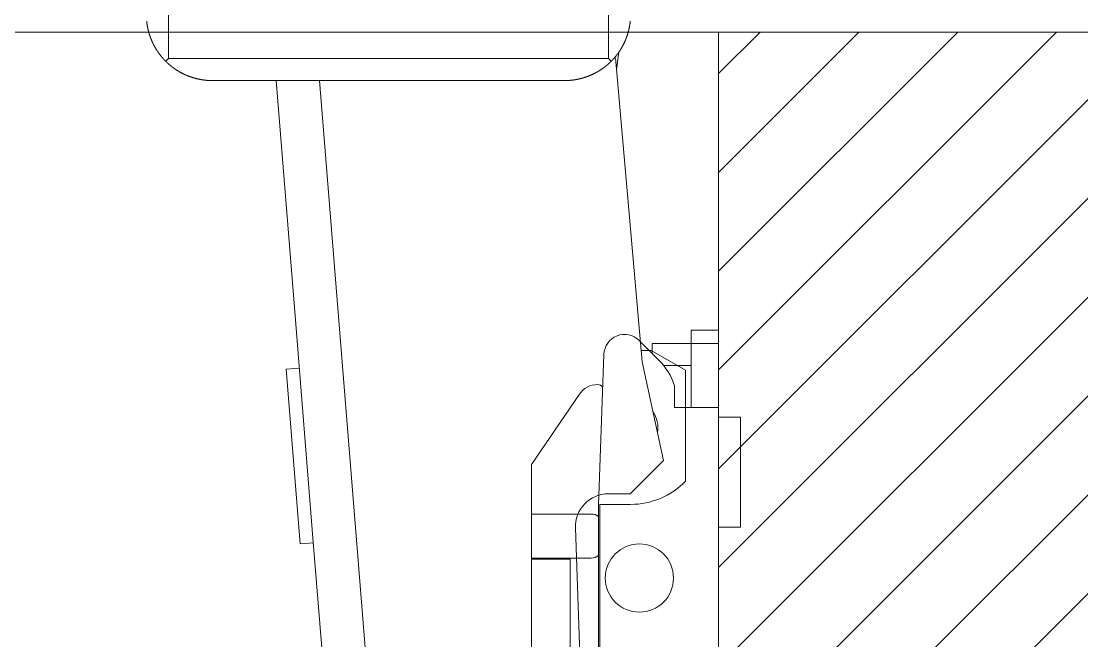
# Model space of a CAD drawing. Header units: millimetres. Extents: x 126 to 12547, y 1644 to 26714.
# Drawn here: x 11564.19 to 11612.37, y 2198.17 to 2226.33 of the extents above; entities that cross this region are included whole.
import ezdxf

# ---------------------------------------------------------------- set-up
doc = ezdxf.new("R2010")
doc.units = ezdxf.units.MM
for name, color, linetype, lineweight in [('F_ARREDI', 7, 'Continuous', 5), ('F_FERRAMENTA', 253, 'Continuous', 5), ('F_Guide', 1, 'Continuous', 9), ('F_MULTI laminato OPACO', 1, 'Continuous', 5)]:
    doc.layers.add(name, color=color, linetype=linetype, lineweight=lineweight)

# ---------------------------------------------------------------- blocks, each defined once
blk = doc.blocks.new('CERNIERA_batttuta_pianta')
at = {"layer": 'F_FERRAMENTA'}
for p, q in [((813217.441, 528416.163), (813212.389, 528478.95)), ((813204.71, 528435.425), (813204.71, 528472.425)), ((813205.815, 528436.496), (813204.96, 528460.393)), ((813217.726, 528437.139), (813216.884, 528447.61)), ((813217.724, 528437.166), (813218.323, 528437.214)), ((813218.569, 528426.657), (813217.726, 528437.139)), ((813218.642, 528433.247), (813218.323, 528437.214)), ((813203.31, 528435.425), (813204.71, 528435.425)), ((813201.82, 528433.425), (813203.334, 528434.942)), ((813203.334, 528434.942), (813204.317, 528434.943)), ((813200.81, 528429.327), (813200.81, 528434.374)), ((813202.777, 528428.941), (813201.82, 528433.425)), ((813218.961, 528429.28), (813218.642, 528433.247)), ((813202.372, 528428.425), (813200.81, 528429.327)), ((813203.982, 528415.296), (813202.777, 528428.941)), ((813218.362, 528429.231), (813218.961, 528429.28)), ((813202.372, 528428.425), (813202.822, 528428.425)), ((813219.414, 528416.163), (813218.569, 528426.657)), ((813204.893, 528415.806), (813204.9, 528415.81)), ((813204.9, 528415.81), (813204.908, 528415.814)), ((813204.908, 528415.814), (813204.916, 528415.818)), ((813204.916, 528415.818), (813204.923, 528415.822)), ((813204.923, 528415.822), (813204.931, 528415.826)), ((813204.931, 528415.826), (813204.939, 528415.83)), ((813204.939, 528415.83), (813204.946, 528415.834)), ((813204.946, 528415.834), (813204.954, 528415.838)), ((813204.954, 528415.838), (813204.962, 528415.842)), ((813204.962, 528415.842), (813204.97, 528415.846)), ((813204.97, 528415.846), (813204.977, 528415.85)), ((813204.977, 528415.85), (813204.985, 528415.854)), ((813204.985, 528415.854), (813204.993, 528415.857)), ((813204.993, 528415.857), (813205, 528415.861)), ((813205, 528415.861), (813205.008, 528415.865)), ((813205.008, 528415.865), (813205.016, 528415.869)), ((813205.016, 528415.869), (813205.024, 528415.872)), ((813205.024, 528415.872), (813205.031, 528415.876)), ((813205.031, 528415.876), (813205.039, 528415.88)), ((813205.039, 528415.88), (813205.047, 528415.883)), ((813205.047, 528415.883), (813205.055, 528415.887)), ((813205.055, 528415.887), (813205.063, 528415.891)), ((813205.063, 528415.891), (813205.071, 528415.894)), ((813205.071, 528415.894), (813205.078, 528415.898)), ((813205.078, 528415.898), (813205.086, 528415.901)), ((813205.086, 528415.901), (813205.094, 528415.905)), ((813205.094, 528415.905), (813205.102, 528415.908)), ((813205.102, 528415.908), (813205.11, 528415.912)), ((813205.11, 528415.912), (813205.118, 528415.915)), ((813205.118, 528415.915), (813205.125, 528415.918)), ((813205.125, 528415.918), (813205.133, 528415.922)), ((813205.133, 528415.922), (813205.141, 528415.925)), ((813205.141, 528415.925), (813205.149, 528415.928)), ((813205.149, 528415.928), (813205.157, 528415.932)), ((813205.157, 528415.932), (813205.165, 528415.935)), ((813205.165, 528415.935), (813205.173, 528415.938)), ((813205.173, 528415.938), (813205.181, 528415.942)), ((813205.181, 528415.942), (813205.189, 528415.945)), ((813205.189, 528415.945), (813205.197, 528415.948)), ((813205.197, 528415.948), (813205.205, 528415.951)), ((813205.205, 528415.951), (813205.213, 528415.954)), ((813205.213, 528415.954), (813205.22, 528415.957)), ((813205.22, 528415.957), (813205.228, 528415.96)), ((813205.228, 528415.96), (813205.236, 528415.963)), ((813205.236, 528415.963), (813205.244, 528415.967)), ((813205.244, 528415.967), (813205.252, 528415.97)), ((813205.252, 528415.97), (813205.26, 528415.973)), ((813205.26, 528415.973), (813205.268, 528415.976)), ((813205.268, 528415.976), (813205.276, 528415.978)), ((813205.276, 528415.978), (813205.284, 528415.981)), ((813205.284, 528415.981), (813205.292, 528415.984)), ((813205.292, 528415.984), (813205.3, 528415.987)), ((813205.3, 528415.987), (813205.308, 528415.99)), ((813205.308, 528415.99), (813205.316, 528415.993)), ((813205.316, 528415.993), (813205.324, 528415.996)), ((813205.324, 528415.996), (813205.332, 528415.998)), ((813205.332, 528415.998), (813205.34, 528416.001)), ((813205.34, 528416.001), (813205.349, 528416.004)), ((813205.349, 528416.004), (813205.357, 528416.007)), ((813205.357, 528416.007), (813205.365, 528416.009)), ((813205.365, 528416.009), (813205.373, 528416.012)), ((813205.373, 528416.012), (813205.381, 528416.015)), ((813205.381, 528416.015), (813205.389, 528416.017)), ((813205.389, 528416.017), (813205.397, 528416.02)), ((813205.397, 528416.02), (813205.405, 528416.022)), ((813205.405, 528416.022), (813205.413, 528416.025)), ((813205.413, 528416.025), (813205.421, 528416.027)), ((813205.421, 528416.027), (813205.429, 528416.03)), ((813205.429, 528416.03), (813205.437, 528416.032)), ((813205.437, 528416.032), (813205.445, 528416.035)), ((813205.445, 528416.035), (813205.453, 528416.037)), ((813205.453, 528416.037), (813205.462, 528416.04)), ((813205.462, 528416.04), (813205.47, 528416.042)), ((813205.47, 528416.042), (813205.478, 528416.044)), ((813205.478, 528416.044), (813205.486, 528416.047)), ((813205.486, 528416.047), (813205.494, 528416.049)), ((813205.494, 528416.049), (813205.502, 528416.051)), ((813205.502, 528416.051), (813205.51, 528416.054)), ((813205.51, 528416.054), (813205.518, 528416.056)), ((813205.518, 528416.056), (813205.526, 528416.058)), ((813205.526, 528416.058), (813205.535, 528416.06)), ((813205.535, 528416.06), (813205.543, 528416.062)), ((813205.543, 528416.062), (813205.551, 528416.065)), ((813205.551, 528416.065), (813205.559, 528416.067)), ((813205.559, 528416.067), (813205.567, 528416.069)), ((813205.567, 528416.069), (813205.575, 528416.071)), ((813205.575, 528416.071), (813205.583, 528416.073)), ((813205.583, 528416.073), (813205.592, 528416.075)), ((813205.592, 528416.075), (813205.6, 528416.077)), ((813205.6, 528416.077), (813205.608, 528416.079)), ((813205.608, 528416.079), (813205.616, 528416.081)), ((813205.616, 528416.081), (813205.624, 528416.083)), ((813205.624, 528416.083), (813205.632, 528416.085)), ((813205.632, 528416.085), (813205.64, 528416.087)), ((813205.64, 528416.087), (813205.649, 528416.088)), ((813205.649, 528416.088), (813205.657, 528416.09)), ((813205.657, 528416.09), (813205.665, 528416.092)), ((813205.665, 528416.092), (813205.673, 528416.094)), ((813205.673, 528416.094), (813205.681, 528416.096)), ((813205.681, 528416.096), (813205.689, 528416.097)), ((813205.689, 528416.097), (813205.697, 528416.099)), ((813205.697, 528416.099), (813205.706, 528416.101)), ((813205.706, 528416.101), (813205.714, 528416.103)), ((813205.714, 528416.103), (813205.722, 528416.104)), ((813205.722, 528416.104), (813205.73, 528416.106)), ((813205.73, 528416.106), (813205.738, 528416.107)), ((813205.738, 528416.107), (813205.746, 528416.109)), ((813205.746, 528416.109), (813205.755, 528416.11)), ((813205.755, 528416.11), (813205.763, 528416.112)), ((813205.763, 528416.112), (813205.771, 528416.114)), ((813205.771, 528416.114), (813205.779, 528416.115)), ((813205.779, 528416.115), (813205.787, 528416.116)), ((813205.787, 528416.116), (813205.795, 528416.118)), ((813205.795, 528416.118), (813205.803, 528416.119)), ((813205.803, 528416.119), (813205.812, 528416.121)), ((813205.812, 528416.121), (813205.82, 528416.122)), ((813205.82, 528416.122), (813205.828, 528416.123)), ((813205.828, 528416.123), (813205.836, 528416.125)), ((813205.836, 528416.125), (813205.844, 528416.126)), ((813205.844, 528416.126), (813205.852, 528416.127)), ((813205.852, 528416.127), (813205.861, 528416.129)), ((813205.861, 528416.129), (813205.869, 528416.13)), ((813205.869, 528416.13), (813205.877, 528416.131)), ((813205.877, 528416.131), (813205.885, 528416.132)), ((813205.885, 528416.132), (813205.893, 528416.133)), ((813205.893, 528416.133), (813205.901, 528416.134)), ((813205.901, 528416.134), (813205.909, 528416.136)), ((813205.909, 528416.136), (813205.917, 528416.137)), ((813205.917, 528416.137), (813205.926, 528416.138)), ((813205.926, 528416.138), (813205.934, 528416.139)), ((813205.934, 528416.139), (813205.942, 528416.14)), ((813205.942, 528416.14), (813205.95, 528416.141)), ((813205.95, 528416.141), (813205.958, 528416.142)), ((813205.958, 528416.142), (813205.966, 528416.143)), ((813205.966, 528416.143), (813205.974, 528416.144)), ((813205.974, 528416.144), (813205.982, 528416.144)), ((813205.982, 528416.144), (813205.991, 528416.145)), ((813205.991, 528416.145), (813205.999, 528416.146)), ((813205.999, 528416.146), (813206.007, 528416.147)), ((813206.007, 528416.147), (813206.015, 528416.148)), ((813206.015, 528416.148), (813206.023, 528416.149)), ((813206.023, 528416.149), (813206.031, 528416.149)), ((813206.031, 528416.149), (813206.039, 528416.15)), ((813206.039, 528416.15), (813206.047, 528416.151)), ((813206.047, 528416.151), (813206.055, 528416.152)), ((813206.055, 528416.152), (813206.063, 528416.152)), ((813206.063, 528416.152), (813206.071, 528416.153)), ((813206.071, 528416.153), (813206.079, 528416.154)), ((813206.079, 528416.154), (813206.087, 528416.154)), ((813206.087, 528416.154), (813206.096, 528416.155)), ((813206.096, 528416.155), (813206.104, 528416.155)), ((813206.104, 528416.155), (813206.112, 528416.156)), ((813206.112, 528416.156), (813206.12, 528416.156)), ((813206.12, 528416.156), (813206.128, 528416.157)), ((813206.128, 528416.157), (813206.136, 528416.157)), ((813206.136, 528416.157), (813206.144, 528416.158)), ((813206.144, 528416.158), (813206.152, 528416.158)), ((813206.152, 528416.158), (813206.16, 528416.159)), ((813206.16, 528416.159), (813206.168, 528416.159)), ((813206.168, 528416.159), (813206.176, 528416.159)), ((813206.176, 528416.159), (813206.184, 528416.16)), ((813206.184, 528416.16), (813206.192, 528416.16)), ((813206.192, 528416.16), (813206.2, 528416.16)), ((813206.2, 528416.16), (813206.208, 528416.161)), ((813206.208, 528416.161), (813206.216, 528416.161)), ((813206.216, 528416.161), (813206.224, 528416.161)), ((813206.224, 528416.161), (813206.232, 528416.161)), ((813206.232, 528416.161), (813206.24, 528416.162)), ((813206.24, 528416.162), (813206.247, 528416.162)), ((813206.247, 528416.162), (813206.255, 528416.162)), ((813206.255, 528416.162), (813206.263, 528416.162)), ((813206.263, 528416.162), (813206.271, 528416.162)), ((813206.271, 528416.162), (813206.279, 528416.162)), ((813206.279, 528416.162), (813206.287, 528416.162)), ((813206.287, 528416.162), (813206.295, 528416.162)), ((813206.295, 528416.162), (813206.303, 528416.163)), ((813206.303, 528416.163), (813206.311, 528416.163)), ((813206.311, 528416.163), (813222.311, 528416.163)), ((813222.319, 528416.163), (813222.311, 528416.163)), ((813222.327, 528416.162), (813222.319, 528416.163)), ((813222.335, 528416.162), (813222.327, 528416.162)), ((813222.343, 528416.162), (813222.335, 528416.162)), ((813222.351, 528416.162), (813222.343, 528416.162)), ((813222.359, 528416.162), (813222.351, 528416.162)), ((813222.366, 528416.162), (813222.359, 528416.162)), ((813222.374, 528416.162), (813222.366, 528416.162)), ((813222.382, 528416.162), (813222.374, 528416.162)), ((813222.39, 528416.161), (813222.382, 528416.162)), ((813222.398, 528416.161), (813222.39, 528416.161)), ((813222.406, 528416.161), (813222.398, 528416.161)), ((813222.414, 528416.161), (813222.406, 528416.161)), ((813222.422, 528416.16), (813222.414, 528416.161)), ((813222.43, 528416.16), (813222.422, 528416.16)), ((813222.438, 528416.16), (813222.43, 528416.16)), ((813222.446, 528416.159), (813222.438, 528416.16)), ((813222.454, 528416.159), (813222.446, 528416.159)), ((813222.462, 528416.159), (813222.454, 528416.159)), ((813222.47, 528416.158), (813222.462, 528416.159)), ((813222.478, 528416.158), (813222.47, 528416.158)), ((813222.486, 528416.157), (813222.478, 528416.158)), ((813222.494, 528416.157), (813222.486, 528416.157)), ((813222.502, 528416.156), (813222.494, 528416.157)), ((813222.51, 528416.156), (813222.502, 528416.156)), ((813222.518, 528416.155), (813222.51, 528416.156)), ((813222.526, 528416.155), (813222.518, 528416.155)), ((813222.534, 528416.154), (813222.526, 528416.155)), ((813222.542, 528416.154), (813222.534, 528416.154)), ((813222.551, 528416.153), (813222.542, 528416.154)), ((813222.559, 528416.152), (813222.551, 528416.153)), ((813222.567, 528416.152), (813222.559, 528416.152)), ((813222.575, 528416.151), (813222.567, 528416.152)), ((813222.583, 528416.15), (813222.575, 528416.151)), ((813222.591, 528416.149), (813222.583, 528416.15)), ((813222.599, 528416.149), (813222.591, 528416.149)), ((813222.607, 528416.148), (813222.599, 528416.149)), ((813222.615, 528416.147), (813222.607, 528416.148)), ((813222.623, 528416.146), (813222.615, 528416.147)), ((813222.631, 528416.145), (813222.623, 528416.146)), ((813222.639, 528416.144), (813222.631, 528416.145)), ((813222.648, 528416.144), (813222.639, 528416.144)), ((813222.656, 528416.143), (813222.648, 528416.144)), ((813222.664, 528416.142), (813222.656, 528416.143)), ((813222.672, 528416.141), (813222.664, 528416.142)), ((813222.68, 528416.14), (813222.672, 528416.141)), ((813222.688, 528416.139), (813222.68, 528416.14)), ((813222.696, 528416.138), (813222.688, 528416.139)), ((813222.704, 528416.137), (813222.696, 528416.138)), ((813222.713, 528416.136), (813222.704, 528416.137)), ((813222.721, 528416.134), (813222.713, 528416.136)), ((813222.729, 528416.133), (813222.721, 528416.134)), ((813222.737, 528416.132), (813222.729, 528416.133)), ((813222.745, 528416.131), (813222.737, 528416.132)), ((813222.753, 528416.13), (813222.745, 528416.131)), ((813222.761, 528416.129), (813222.753, 528416.13)), ((813222.77, 528416.127), (813222.761, 528416.129)), ((813222.778, 528416.126), (813222.77, 528416.127)), ((813222.786, 528416.125), (813222.778, 528416.126)), ((813222.794, 528416.123), (813222.786, 528416.125)), ((813222.802, 528416.122), (813222.794, 528416.123)), ((813222.81, 528416.121), (813222.802, 528416.122)), ((813222.818, 528416.119), (813222.81, 528416.121)), ((813222.827, 528416.118), (813222.818, 528416.119)), ((813222.835, 528416.116), (813222.827, 528416.118)), ((813222.843, 528416.115), (813222.835, 528416.116)), ((813222.851, 528416.114), (813222.843, 528416.115)), ((813222.859, 528416.112), (813222.851, 528416.114)), ((813222.867, 528416.11), (813222.859, 528416.112)), ((813222.876, 528416.109), (813222.867, 528416.11)), ((813222.884, 528416.107), (813222.876, 528416.109)), ((813222.892, 528416.106), (813222.884, 528416.107)), ((813222.9, 528416.104), (813222.892, 528416.106)), ((813222.908, 528416.103), (813222.9, 528416.104)), ((813222.916, 528416.101), (813222.908, 528416.103)), ((813222.924, 528416.099), (813222.916, 528416.101)), ((813222.933, 528416.097), (813222.924, 528416.099)), ((813222.941, 528416.096), (813222.933, 528416.097)), ((813222.949, 528416.094), (813222.941, 528416.096)), ((813222.957, 528416.092), (813222.949, 528416.094)), ((813222.965, 528416.09), (813222.957, 528416.092)), ((813222.973, 528416.088), (813222.965, 528416.09)), ((813222.982, 528416.087), (813222.973, 528416.088)), ((813222.99, 528416.085), (813222.982, 528416.087)), ((813222.998, 528416.083), (813222.99, 528416.085)), ((813223.006, 528416.081), (813222.998, 528416.083)), ((813223.014, 528416.079), (813223.006, 528416.081)), ((813223.022, 528416.077), (813223.014, 528416.079)), ((813223.03, 528416.075), (813223.022, 528416.077)), ((813223.039, 528416.073), (813223.03, 528416.075)), ((813223.047, 528416.071), (813223.039, 528416.073)), ((813223.055, 528416.069), (813223.047, 528416.071)), ((813223.063, 528416.067), (813223.055, 528416.069)), ((813223.071, 528416.065), (813223.063, 528416.067)), ((813223.079, 528416.062), (813223.071, 528416.065)), ((813223.087, 528416.06), (813223.079, 528416.062)), ((813223.095, 528416.058), (813223.087, 528416.06)), ((813223.104, 528416.056), (813223.095, 528416.058)), ((813223.112, 528416.054), (813223.104, 528416.056)), ((813223.12, 528416.051), (813223.112, 528416.054)), ((813223.128, 528416.049), (813223.12, 528416.051)), ((813223.136, 528416.047), (813223.128, 528416.049)), ((813223.144, 528416.044), (813223.136, 528416.047)), ((813223.152, 528416.042), (813223.144, 528416.044)), ((813223.16, 528416.04), (813223.152, 528416.042)), ((813223.168, 528416.037), (813223.16, 528416.04)), ((813223.177, 528416.035), (813223.168, 528416.037)), ((813223.185, 528416.032), (813223.177, 528416.035)), ((813223.193, 528416.03), (813223.185, 528416.032)), ((813223.201, 528416.027), (813223.193, 528416.03)), ((813223.209, 528416.025), (813223.201, 528416.027)), ((813223.217, 528416.022), (813223.209, 528416.025)), ((813223.225, 528416.02), (813223.217, 528416.022)), ((813223.233, 528416.017), (813223.225, 528416.02)), ((813223.241, 528416.015), (813223.233, 528416.017)), ((813223.249, 528416.012), (813223.241, 528416.015)), ((813223.257, 528416.009), (813223.249, 528416.012)), ((813223.265, 528416.007), (813223.257, 528416.009)), ((813223.273, 528416.004), (813223.265, 528416.007)), ((813223.281, 528416.001), (813223.273, 528416.004)), ((813223.289, 528415.998), (813223.281, 528416.001)), ((813223.297, 528415.996), (813223.289, 528415.998)), ((813223.306, 528415.993), (813223.297, 528415.996)), ((813223.314, 528415.99), (813223.306, 528415.993)), ((813223.322, 528415.987), (813223.314, 528415.99)), ((813223.33, 528415.984), (813223.322, 528415.987)), ((813223.338, 528415.981), (813223.33, 528415.984)), ((813223.346, 528415.978), (813223.338, 528415.981)), ((813223.354, 528415.976), (813223.346, 528415.978)), ((813223.362, 528415.973), (813223.354, 528415.976)), ((813223.37, 528415.97), (813223.362, 528415.973)), ((813223.378, 528415.967), (813223.37, 528415.97)), ((813223.385, 528415.963), (813223.378, 528415.967)), ((813223.393, 528415.96), (813223.385, 528415.963)), ((813223.401, 528415.957), (813223.393, 528415.96)), ((813223.409, 528415.954), (813223.401, 528415.957)), ((813223.417, 528415.951), (813223.409, 528415.954)), ((813223.425, 528415.948), (813223.417, 528415.951)), ((813223.433, 528415.945), (813223.425, 528415.948)), ((813223.441, 528415.942), (813223.433, 528415.945)), ((813223.449, 528415.938), (813223.441, 528415.942)), ((813223.457, 528415.935), (813223.449, 528415.938)), ((813223.465, 528415.932), (813223.457, 528415.935)), ((813223.473, 528415.928), (813223.465, 528415.932)), ((813223.481, 528415.925), (813223.473, 528415.928)), ((813223.489, 528415.922), (813223.481, 528415.925)), ((813223.496, 528415.918), (813223.489, 528415.922)), ((813223.504, 528415.915), (813223.496, 528415.918)), ((813223.512, 528415.912), (813223.504, 528415.915)), ((813223.52, 528415.908), (813223.512, 528415.912)), ((813223.528, 528415.905), (813223.52, 528415.908)), ((813223.536, 528415.901), (813223.528, 528415.905)), ((813223.544, 528415.898), (813223.536, 528415.901)), ((813223.551, 528415.894), (813223.544, 528415.898)), ((813223.559, 528415.891), (813223.551, 528415.894)), ((813223.567, 528415.887), (813223.559, 528415.891)), ((813223.575, 528415.883), (813223.567, 528415.887)), ((813223.583, 528415.88), (813223.575, 528415.883)), ((813223.59, 528415.876), (813223.583, 528415.88)), ((813223.598, 528415.872), (813223.59, 528415.876)), ((813223.606, 528415.869), (813223.598, 528415.872)), ((813223.614, 528415.865), (813223.606, 528415.869)), ((813223.621, 528415.861), (813223.614, 528415.865)), ((813223.629, 528415.857), (813223.621, 528415.861)), ((813223.637, 528415.854), (813223.629, 528415.857)), ((813223.645, 528415.85), (813223.637, 528415.854)), ((813223.652, 528415.846), (813223.645, 528415.85)), ((813223.66, 528415.842), (813223.652, 528415.846)), ((813223.668, 528415.838), (813223.66, 528415.842)), ((813223.675, 528415.834), (813223.668, 528415.838)), ((813223.683, 528415.83), (813223.675, 528415.834)), ((813223.691, 528415.826), (813223.683, 528415.83)), ((813223.698, 528415.822), (813223.691, 528415.826)), ((813223.706, 528415.818), (813223.698, 528415.822)), ((813223.714, 528415.814), (813223.706, 528415.818)), ((813223.721, 528415.81), (813223.714, 528415.814)), ((813223.729, 528415.806), (813223.721, 528415.81)), ((813203.845, 528414.872), (813203.949, 528415.672)), ((813204.228, 528415.322), (813204.234, 528415.328)), ((813204.234, 528415.328), (813204.241, 528415.334)), ((813204.241, 528415.334), (813204.247, 528415.34)), ((813204.247, 528415.34), (813204.254, 528415.346)), ((813204.254, 528415.346), (813204.26, 528415.352)), ((813204.26, 528415.352), (813204.267, 528415.359)), ((813204.267, 528415.359), (813204.273, 528415.365)), ((813204.273, 528415.365), (813204.28, 528415.371)), ((813204.28, 528415.371), (813204.287, 528415.377)), ((813204.287, 528415.377), (813204.293, 528415.383)), ((813204.293, 528415.383), (813204.3, 528415.389)), ((813204.3, 528415.389), (813204.306, 528415.395)), ((813204.306, 528415.395), (813204.313, 528415.401)), ((813204.313, 528415.401), (813204.32, 528415.406)), ((813204.32, 528415.406), (813204.326, 528415.412)), ((813204.326, 528415.412), (813204.333, 528415.418)), ((813204.333, 528415.418), (813204.34, 528415.424)), ((813204.34, 528415.424), (813204.346, 528415.43)), ((813204.346, 528415.43), (813204.353, 528415.436)), ((813204.353, 528415.436), (813204.36, 528415.441)), ((813204.36, 528415.441), (813204.367, 528415.447)), ((813204.367, 528415.447), (813204.373, 528415.453)), ((813204.373, 528415.453), (813204.38, 528415.459)), ((813204.38, 528415.459), (813204.387, 528415.464)), ((813204.387, 528415.464), (813204.394, 528415.47)), ((813204.394, 528415.47), (813204.4, 528415.476)), ((813204.4, 528415.476), (813204.407, 528415.481)), ((813204.407, 528415.481), (813204.414, 528415.487)), ((813204.414, 528415.487), (813204.421, 528415.492)), ((813204.421, 528415.492), (813204.428, 528415.498)), ((813204.428, 528415.498), (813204.435, 528415.503)), ((813204.435, 528415.503), (813204.442, 528415.509)), ((813204.442, 528415.509), (813204.448, 528415.514)), ((813204.448, 528415.514), (813204.455, 528415.52)), ((813204.455, 528415.52), (813204.462, 528415.525)), ((813204.462, 528415.525), (813204.469, 528415.531)), ((813204.469, 528415.531), (813204.476, 528415.536)), ((813204.476, 528415.536), (813204.483, 528415.541)), ((813204.483, 528415.541), (813204.49, 528415.547)), ((813204.49, 528415.547), (813204.497, 528415.552)), ((813204.497, 528415.552), (813204.504, 528415.557)), ((813204.504, 528415.557), (813204.511, 528415.563)), ((813204.511, 528415.563), (813204.518, 528415.568)), ((813204.518, 528415.568), (813204.525, 528415.573)), ((813204.525, 528415.573), (813204.532, 528415.578)), ((813204.532, 528415.578), (813204.539, 528415.584)), ((813204.539, 528415.584), (813204.547, 528415.589)), ((813204.547, 528415.589), (813204.554, 528415.594)), ((813204.554, 528415.594), (813204.561, 528415.599)), ((813204.561, 528415.599), (813204.568, 528415.604)), ((813204.568, 528415.604), (813204.575, 528415.609)), ((813204.575, 528415.609), (813204.582, 528415.614)), ((813204.582, 528415.614), (813204.589, 528415.619)), ((813204.589, 528415.619), (813204.596, 528415.624)), ((813204.596, 528415.624), (813204.604, 528415.629)), ((813204.604, 528415.629), (813204.611, 528415.634)), ((813204.611, 528415.634), (813204.618, 528415.639)), ((813204.618, 528415.639), (813204.625, 528415.644)), ((813204.625, 528415.644), (813204.633, 528415.649)), ((813204.633, 528415.649), (813204.64, 528415.654)), ((813204.64, 528415.654), (813204.647, 528415.659)), ((813204.647, 528415.659), (813204.654, 528415.664)), ((813204.654, 528415.664), (813204.662, 528415.668)), ((813204.662, 528415.668), (813204.669, 528415.673)), ((813204.669, 528415.673), (813204.676, 528415.678)), ((813204.676, 528415.678), (813204.684, 528415.683)), ((813204.684, 528415.683), (813204.691, 528415.687)), ((813204.691, 528415.687), (813204.698, 528415.692)), ((813204.698, 528415.692), (813204.706, 528415.697)), ((813204.706, 528415.697), (813204.713, 528415.701)), ((813204.713, 528415.701), (813204.72, 528415.706)), ((813204.72, 528415.706), (813204.728, 528415.711)), ((813204.728, 528415.711), (813204.735, 528415.715)), ((813204.735, 528415.715), (813204.742, 528415.72)), ((813204.742, 528415.72), (813204.75, 528415.724)), ((813204.75, 528415.724), (813204.757, 528415.729)), ((813204.757, 528415.729), (813204.765, 528415.733)), ((813204.765, 528415.733), (813204.772, 528415.738)), ((813204.772, 528415.738), (813204.78, 528415.742)), ((813204.78, 528415.742), (813204.787, 528415.747)), ((813204.787, 528415.747), (813204.795, 528415.751)), ((813204.795, 528415.751), (813204.802, 528415.755)), ((813204.802, 528415.755), (813204.81, 528415.76)), ((813204.81, 528415.76), (813204.817, 528415.764)), ((813204.817, 528415.764), (813204.825, 528415.768)), ((813204.825, 528415.768), (813204.832, 528415.773)), ((813204.832, 528415.773), (813204.84, 528415.777)), ((813204.84, 528415.777), (813204.847, 528415.781)), ((813204.847, 528415.781), (813204.855, 528415.785)), ((813204.855, 528415.785), (813204.862, 528415.79)), ((813204.862, 528415.79), (813204.87, 528415.794)), ((813204.87, 528415.794), (813204.878, 528415.798)), ((813204.878, 528415.798), (813204.885, 528415.802)), ((813204.885, 528415.802), (813204.893, 528415.806)), ((813223.737, 528415.802), (813223.729, 528415.806)), ((813223.744, 528415.798), (813223.737, 528415.802)), ((813223.752, 528415.794), (813223.744, 528415.798)), ((813223.759, 528415.79), (813223.752, 528415.794)), ((813223.767, 528415.785), (813223.759, 528415.79)), ((813223.775, 528415.781), (813223.767, 528415.785)), ((813223.782, 528415.777), (813223.775, 528415.781)), ((813223.79, 528415.773), (813223.782, 528415.777)), ((813223.797, 528415.768), (813223.79, 528415.773)), ((813223.805, 528415.764), (813223.797, 528415.768)), ((813223.812, 528415.76), (813223.805, 528415.764)), ((813223.82, 528415.755), (813223.812, 528415.76)), ((813223.827, 528415.751), (813223.82, 528415.755)), ((813223.835, 528415.747), (813223.827, 528415.751)), ((813223.842, 528415.742), (813223.835, 528415.747)), ((813223.85, 528415.738), (813223.842, 528415.742)), ((813223.857, 528415.733), (813223.85, 528415.738)), ((813223.865, 528415.729), (813223.857, 528415.733)), ((813223.872, 528415.724), (813223.865, 528415.729)), ((813223.879, 528415.72), (813223.872, 528415.724)), ((813223.887, 528415.715), (813223.879, 528415.72)), ((813223.894, 528415.711), (813223.887, 528415.715)), ((813223.902, 528415.706), (813223.894, 528415.711)), ((813223.909, 528415.701), (813223.902, 528415.706)), ((813223.916, 528415.697), (813223.909, 528415.701)), ((813223.924, 528415.692), (813223.916, 528415.697)), ((813223.931, 528415.687), (813223.924, 528415.692)), ((813223.938, 528415.683), (813223.931, 528415.687)), ((813223.946, 528415.678), (813223.938, 528415.683)), ((813223.953, 528415.673), (813223.946, 528415.678)), ((813223.96, 528415.668), (813223.953, 528415.673)), ((813223.968, 528415.664), (813223.96, 528415.668)), ((813223.975, 528415.659), (813223.968, 528415.664)), ((813223.982, 528415.654), (813223.975, 528415.659)), ((813223.989, 528415.649), (813223.982, 528415.654)), ((813223.997, 528415.644), (813223.989, 528415.649)), ((813224.004, 528415.639), (813223.997, 528415.644)), ((813224.011, 528415.634), (813224.004, 528415.639)), ((813224.018, 528415.629), (813224.011, 528415.634)), ((813224.025, 528415.624), (813224.018, 528415.629)), ((813224.033, 528415.619), (813224.025, 528415.624)), ((813224.04, 528415.614), (813224.033, 528415.619)), ((813224.047, 528415.609), (813224.04, 528415.614)), ((813224.054, 528415.604), (813224.047, 528415.609)), ((813224.061, 528415.599), (813224.054, 528415.604)), ((813224.068, 528415.594), (813224.061, 528415.599)), ((813224.075, 528415.589), (813224.068, 528415.594)), ((813224.082, 528415.584), (813224.075, 528415.589)), ((813224.09, 528415.578), (813224.082, 528415.584)), ((813224.097, 528415.573), (813224.09, 528415.578)), ((813224.104, 528415.568), (813224.097, 528415.573)), ((813224.111, 528415.563), (813224.104, 528415.568)), ((813224.118, 528415.557), (813224.111, 528415.563)), ((813224.125, 528415.552), (813224.118, 528415.557)), ((813224.132, 528415.547), (813224.125, 528415.552)), ((813224.139, 528415.541), (813224.132, 528415.547)), ((813224.146, 528415.536), (813224.139, 528415.541)), ((813224.153, 528415.531), (813224.146, 528415.536)), ((813224.16, 528415.525), (813224.153, 528415.531)), ((813224.167, 528415.52), (813224.16, 528415.525)), ((813224.173, 528415.514), (813224.167, 528415.52)), ((813224.18, 528415.509), (813224.173, 528415.514)), ((813224.187, 528415.503), (813224.18, 528415.509)), ((813224.194, 528415.498), (813224.187, 528415.503)), ((813224.201, 528415.492), (813224.194, 528415.498)), ((813224.208, 528415.487), (813224.201, 528415.492)), ((813224.215, 528415.481), (813224.208, 528415.487)), ((813224.221, 528415.476), (813224.215, 528415.481)), ((813224.228, 528415.47), (813224.221, 528415.476)), ((813224.235, 528415.464), (813224.228, 528415.47)), ((813224.242, 528415.459), (813224.235, 528415.464)), ((813224.249, 528415.453), (813224.242, 528415.459)), ((813224.255, 528415.447), (813224.249, 528415.453)), ((813224.262, 528415.441), (813224.255, 528415.447)), ((813224.269, 528415.436), (813224.262, 528415.441)), ((813224.276, 528415.43), (813224.269, 528415.436)), ((813224.282, 528415.424), (813224.276, 528415.43)), ((813224.289, 528415.418), (813224.282, 528415.424)), ((813224.296, 528415.412), (813224.289, 528415.418)), ((813224.302, 528415.406), (813224.296, 528415.412)), ((813224.309, 528415.401), (813224.302, 528415.406)), ((813224.316, 528415.395), (813224.309, 528415.401)), ((813224.322, 528415.389), (813224.316, 528415.395)), ((813224.329, 528415.383), (813224.322, 528415.389)), ((813224.335, 528415.377), (813224.329, 528415.383)), ((813224.342, 528415.371), (813224.335, 528415.377)), ((813224.348, 528415.365), (813224.342, 528415.371)), ((813224.355, 528415.359), (813224.348, 528415.365)), ((813224.361, 528415.352), (813224.355, 528415.359)), ((813224.368, 528415.346), (813224.361, 528415.352)), ((813224.374, 528415.34), (813224.368, 528415.346)), ((813224.381, 528415.334), (813224.374, 528415.34)), ((813224.387, 528415.328), (813224.381, 528415.334)), ((813224.394, 528415.322), (813224.387, 528415.328)), ((813203.824, 528414.841), (813203.829, 528414.848)), ((813203.829, 528414.848), (813203.834, 528414.855)), ((813203.834, 528414.855), (813203.839, 528414.863)), ((813203.839, 528414.863), (813203.844, 528414.87)), ((813203.844, 528414.87), (813203.849, 528414.877)), ((813203.849, 528414.877), (813203.854, 528414.884)), ((813203.854, 528414.884), (813203.859, 528414.891)), ((813203.859, 528414.891), (813203.864, 528414.899)), ((813203.864, 528414.899), (813203.869, 528414.906)), ((813203.869, 528414.906), (813203.874, 528414.913)), ((813203.874, 528414.913), (813203.88, 528414.92)), ((813203.88, 528414.92), (813203.885, 528414.927)), ((813203.885, 528414.927), (813203.89, 528414.934)), ((813203.89, 528414.934), (813203.895, 528414.941)), ((813203.895, 528414.941), (813203.9, 528414.948)), ((813203.9, 528414.948), (813203.905, 528414.955)), ((813203.905, 528414.955), (813203.911, 528414.962)), ((813203.911, 528414.962), (813203.916, 528414.969)), ((813203.916, 528414.969), (813203.921, 528414.976)), ((813203.921, 528414.976), (813203.927, 528414.983)), ((813203.927, 528414.983), (813203.932, 528414.99)), ((813203.932, 528414.99), (813203.937, 528414.997)), ((813203.937, 528414.997), (813203.943, 528415.004)), ((813203.943, 528415.004), (813203.948, 528415.011)), ((813203.948, 528415.011), (813203.954, 528415.018)), ((813203.954, 528415.018), (813203.959, 528415.025)), ((813203.959, 528415.025), (813203.965, 528415.032)), ((813203.965, 528415.032), (813203.97, 528415.039)), ((813203.97, 528415.039), (813203.976, 528415.046)), ((813203.976, 528415.046), (813203.981, 528415.053)), ((813203.981, 528415.053), (813203.987, 528415.059)), ((813203.987, 528415.059), (813203.992, 528415.066)), ((813203.992, 528415.066), (813203.998, 528415.073)), ((813203.998, 528415.073), (813204.004, 528415.08)), ((813204.004, 528415.08), (813204.009, 528415.087)), ((813204.009, 528415.087), (813204.015, 528415.093)), ((813204.015, 528415.093), (813204.021, 528415.1)), ((813204.021, 528415.1), (813204.026, 528415.107)), ((813204.026, 528415.107), (813204.032, 528415.114)), ((813204.032, 528415.114), (813204.038, 528415.12)), ((813204.038, 528415.12), (813204.044, 528415.127)), ((813204.044, 528415.127), (813204.049, 528415.134)), ((813204.049, 528415.134), (813204.055, 528415.141)), ((813204.055, 528415.141), (813204.061, 528415.147)), ((813204.061, 528415.147), (813204.067, 528415.154)), ((813204.067, 528415.154), (813204.073, 528415.16)), ((813204.073, 528415.16), (813204.079, 528415.167)), ((813204.079, 528415.167), (813204.085, 528415.174)), ((813204.085, 528415.174), (813204.091, 528415.18)), ((813204.091, 528415.18), (813204.097, 528415.187)), ((813204.097, 528415.187), (813204.103, 528415.193)), ((813204.103, 528415.193), (813204.109, 528415.2)), ((813204.109, 528415.2), (813204.115, 528415.207)), ((813204.115, 528415.207), (813204.121, 528415.213)), ((813204.121, 528415.213), (813204.127, 528415.22)), ((813204.127, 528415.22), (813204.133, 528415.226)), ((813204.133, 528415.226), (813204.139, 528415.233)), ((813204.139, 528415.233), (813204.146, 528415.239)), ((813204.146, 528415.239), (813204.152, 528415.245)), ((813204.152, 528415.245), (813204.158, 528415.252)), ((813204.158, 528415.252), (813204.164, 528415.258)), ((813204.164, 528415.258), (813204.171, 528415.265)), ((813204.171, 528415.265), (813204.177, 528415.271)), ((813204.177, 528415.271), (813204.183, 528415.278)), ((813204.183, 528415.278), (813204.19, 528415.284)), ((813204.19, 528415.284), (813204.196, 528415.29)), ((813204.311, 528415.163), (813204.19, 528415.284)), ((813204.196, 528415.29), (813204.202, 528415.297)), ((813204.202, 528415.297), (813204.209, 528415.303)), ((813204.209, 528415.303), (813204.215, 528415.309)), ((813204.215, 528415.309), (813204.222, 528415.315)), ((813204.222, 528415.315), (813204.228, 528415.322)), ((813204.311, 528415.163), (813224.311, 528415.163)), ((813204.311, 528412.963), (813204.311, 528415.163)), ((813224.311, 528415.163), (813224.432, 528415.284)), ((813224.311, 528412.963), (813224.311, 528415.163)), ((813224.4, 528415.315), (813224.394, 528415.322)), ((813224.407, 528415.309), (813224.4, 528415.315)), ((813224.413, 528415.303), (813224.407, 528415.309)), ((813224.42, 528415.297), (813224.413, 528415.303)), ((813224.426, 528415.29), (813224.42, 528415.297)), ((813224.432, 528415.284), (813224.426, 528415.29)), ((813224.439, 528415.278), (813224.432, 528415.284)), ((813224.445, 528415.271), (813224.439, 528415.278)), ((813224.451, 528415.265), (813224.445, 528415.271)), ((813224.458, 528415.258), (813224.451, 528415.265)), ((813224.464, 528415.252), (813224.458, 528415.258)), ((813224.47, 528415.245), (813224.464, 528415.252)), ((813224.476, 528415.239), (813224.47, 528415.245)), ((813224.482, 528415.233), (813224.476, 528415.239)), ((813224.489, 528415.226), (813224.482, 528415.233)), ((813224.495, 528415.22), (813224.489, 528415.226)), ((813224.501, 528415.213), (813224.495, 528415.22)), ((813224.507, 528415.207), (813224.501, 528415.213)), ((813224.513, 528415.2), (813224.507, 528415.207)), ((813224.519, 528415.193), (813224.513, 528415.2)), ((813224.525, 528415.187), (813224.519, 528415.193)), ((813224.531, 528415.18), (813224.525, 528415.187)), ((813224.537, 528415.174), (813224.531, 528415.18)), ((813224.543, 528415.167), (813224.537, 528415.174)), ((813224.549, 528415.16), (813224.543, 528415.167)), ((813224.555, 528415.154), (813224.549, 528415.16)), ((813224.561, 528415.147), (813224.555, 528415.154)), ((813224.567, 528415.141), (813224.561, 528415.147)), ((813224.572, 528415.134), (813224.567, 528415.141)), ((813224.578, 528415.127), (813224.572, 528415.134)), ((813224.584, 528415.12), (813224.578, 528415.127)), ((813224.59, 528415.114), (813224.584, 528415.12)), ((813224.596, 528415.107), (813224.59, 528415.114)), ((813224.601, 528415.1), (813224.596, 528415.107)), ((813224.607, 528415.093), (813224.601, 528415.1)), ((813224.613, 528415.087), (813224.607, 528415.093)), ((813224.618, 528415.08), (813224.613, 528415.087)), ((813224.624, 528415.073), (813224.618, 528415.08)), ((813224.63, 528415.066), (813224.624, 528415.073)), ((813224.635, 528415.059), (813224.63, 528415.066)), ((813224.641, 528415.053), (813224.635, 528415.059)), ((813224.646, 528415.046), (813224.641, 528415.053)), ((813224.652, 528415.039), (813224.646, 528415.046)), ((813224.657, 528415.032), (813224.652, 528415.039)), ((813224.663, 528415.025), (813224.657, 528415.032)), ((813224.668, 528415.018), (813224.663, 528415.025)), ((813224.674, 528415.011), (813224.668, 528415.018)), ((813224.679, 528415.004), (813224.674, 528415.011)), ((813224.685, 528414.997), (813224.679, 528415.004)), ((813224.69, 528414.99), (813224.685, 528414.997)), ((813224.695, 528414.983), (813224.69, 528414.99)), ((813224.701, 528414.976), (813224.695, 528414.983)), ((813224.706, 528414.969), (813224.701, 528414.976)), ((813224.711, 528414.962), (813224.706, 528414.969)), ((813224.716, 528414.955), (813224.711, 528414.962)), ((813224.722, 528414.948), (813224.716, 528414.955)), ((813224.727, 528414.941), (813224.722, 528414.948)), ((813224.732, 528414.934), (813224.727, 528414.941)), ((813224.737, 528414.927), (813224.732, 528414.934)), ((813224.742, 528414.92), (813224.737, 528414.927)), ((813224.747, 528414.913), (813224.742, 528414.92)), ((813224.753, 528414.906), (813224.747, 528414.913)), ((813224.758, 528414.899), (813224.753, 528414.906)), ((813224.763, 528414.891), (813224.758, 528414.899)), ((813224.768, 528414.884), (813224.763, 528414.891)), ((813224.773, 528414.877), (813224.768, 528414.884)), ((813224.778, 528414.87), (813224.773, 528414.877)), ((813224.783, 528414.863), (813224.778, 528414.87)), ((813224.788, 528414.855), (813224.783, 528414.863)), ((813224.793, 528414.848), (813224.788, 528414.855)), ((813224.797, 528414.841), (813224.793, 528414.848)), ((813203.559, 528414.356), (813203.562, 528414.364)), ((813203.562, 528414.364), (813203.565, 528414.372)), ((813203.565, 528414.372), (813203.569, 528414.379)), ((813203.569, 528414.379), (813203.572, 528414.387)), ((813203.572, 528414.387), (813203.576, 528414.395)), ((813203.576, 528414.395), (813203.579, 528414.403)), ((813203.579, 528414.403), (813203.583, 528414.411)), ((813203.583, 528414.411), (813203.587, 528414.419)), ((813203.587, 528414.419), (813203.59, 528414.426)), ((813203.59, 528414.426), (813203.594, 528414.434)), ((813203.594, 528414.434), (813203.597, 528414.442)), ((813203.597, 528414.442), (813203.601, 528414.45)), ((813203.601, 528414.45), (813203.605, 528414.458)), ((813203.605, 528414.458), (813203.609, 528414.465)), ((813203.609, 528414.465), (813203.612, 528414.473)), ((813203.612, 528414.473), (813203.616, 528414.481)), ((813203.616, 528414.481), (813203.62, 528414.489)), ((813203.62, 528414.489), (813203.624, 528414.496)), ((813203.624, 528414.496), (813203.628, 528414.504)), ((813203.628, 528414.504), (813203.631, 528414.512)), ((813203.631, 528414.512), (813203.635, 528414.519)), ((813203.635, 528414.519), (813203.639, 528414.527)), ((813203.639, 528414.527), (813203.643, 528414.535)), ((813203.643, 528414.535), (813203.647, 528414.542)), ((813203.647, 528414.542), (813203.651, 528414.55)), ((813203.651, 528414.55), (813203.655, 528414.558)), ((813203.655, 528414.558), (813203.659, 528414.565)), ((813203.659, 528414.565), (813203.663, 528414.573)), ((813203.663, 528414.573), (813203.667, 528414.581)), ((813203.667, 528414.581), (813203.671, 528414.588)), ((813203.671, 528414.588), (813203.676, 528414.596)), ((813203.676, 528414.596), (813203.68, 528414.603)), ((813203.68, 528414.603), (813203.684, 528414.611)), ((813203.684, 528414.611), (813203.688, 528414.619)), ((813203.688, 528414.619), (813203.692, 528414.626)), ((813203.692, 528414.626), (813203.696, 528414.634)), ((813203.696, 528414.634), (813203.701, 528414.641)), ((813203.701, 528414.641), (813203.705, 528414.649)), ((813203.705, 528414.649), (813203.709, 528414.656)), ((813203.709, 528414.656), (813203.714, 528414.664)), ((813203.714, 528414.664), (813203.718, 528414.671)), ((813203.718, 528414.671), (813203.722, 528414.679)), ((813203.722, 528414.679), (813203.727, 528414.686)), ((813203.727, 528414.686), (813203.731, 528414.694)), ((813203.731, 528414.694), (813203.736, 528414.701)), ((813203.736, 528414.701), (813203.74, 528414.709)), ((813203.74, 528414.709), (813203.745, 528414.716)), ((813203.745, 528414.716), (813203.749, 528414.724)), ((813203.749, 528414.724), (813203.754, 528414.731)), ((813203.754, 528414.731), (813203.758, 528414.738)), ((813203.758, 528414.738), (813203.763, 528414.746)), ((813203.763, 528414.746), (813203.767, 528414.753)), ((813203.767, 528414.753), (813203.772, 528414.761)), ((813203.772, 528414.761), (813203.777, 528414.768)), ((813203.777, 528414.768), (813203.781, 528414.775)), ((813203.781, 528414.775), (813203.786, 528414.783)), ((813203.786, 528414.783), (813203.791, 528414.79)), ((813203.791, 528414.79), (813203.795, 528414.797)), ((813203.795, 528414.797), (813203.8, 528414.805)), ((813203.8, 528414.805), (813203.805, 528414.812)), ((813203.805, 528414.812), (813203.81, 528414.819)), ((813203.81, 528414.819), (813203.815, 528414.826)), ((813203.815, 528414.826), (813203.82, 528414.834)), ((813203.82, 528414.834), (813203.824, 528414.841)), ((813224.802, 528414.834), (813224.797, 528414.841)), ((813224.807, 528414.826), (813224.802, 528414.834)), ((813224.812, 528414.819), (813224.807, 528414.826)), ((813224.817, 528414.812), (813224.812, 528414.819)), ((813224.822, 528414.805), (813224.817, 528414.812)), ((813224.826, 528414.797), (813224.822, 528414.805)), ((813224.831, 528414.79), (813224.826, 528414.797)), ((813224.836, 528414.783), (813224.831, 528414.79)), ((813224.841, 528414.775), (813224.836, 528414.783)), ((813224.845, 528414.768), (813224.841, 528414.775)), ((813224.85, 528414.761), (813224.845, 528414.768)), ((813224.855, 528414.753), (813224.85, 528414.761)), ((813224.859, 528414.746), (813224.855, 528414.753)), ((813224.864, 528414.738), (813224.859, 528414.746)), ((813224.868, 528414.731), (813224.864, 528414.738)), ((813224.873, 528414.724), (813224.868, 528414.731)), ((813224.877, 528414.716), (813224.873, 528414.724)), ((813224.882, 528414.709), (813224.877, 528414.716)), ((813224.886, 528414.701), (813224.882, 528414.709)), ((813224.891, 528414.694), (813224.886, 528414.701)), ((813224.895, 528414.686), (813224.891, 528414.694)), ((813224.9, 528414.679), (813224.895, 528414.686)), ((813224.904, 528414.671), (813224.9, 528414.679)), ((813224.908, 528414.664), (813224.904, 528414.671)), ((813224.913, 528414.656), (813224.908, 528414.664)), ((813224.917, 528414.649), (813224.913, 528414.656)), ((813224.921, 528414.641), (813224.917, 528414.649)), ((813224.925, 528414.634), (813224.921, 528414.641)), ((813224.93, 528414.626), (813224.925, 528414.634)), ((813224.934, 528414.619), (813224.93, 528414.626)), ((813224.938, 528414.611), (813224.934, 528414.619)), ((813224.942, 528414.603), (813224.938, 528414.611)), ((813224.946, 528414.596), (813224.942, 528414.603)), ((813224.951, 528414.588), (813224.946, 528414.596)), ((813224.955, 528414.581), (813224.951, 528414.588)), ((813224.959, 528414.573), (813224.955, 528414.581)), ((813224.963, 528414.565), (813224.959, 528414.573)), ((813224.967, 528414.558), (813224.963, 528414.565)), ((813224.971, 528414.55), (813224.967, 528414.558)), ((813224.975, 528414.542), (813224.971, 528414.55)), ((813224.979, 528414.535), (813224.975, 528414.542)), ((813224.983, 528414.527), (813224.979, 528414.535)), ((813224.987, 528414.519), (813224.983, 528414.527)), ((813224.99, 528414.512), (813224.987, 528414.519)), ((813224.994, 528414.504), (813224.99, 528414.512)), ((813224.998, 528414.496), (813224.994, 528414.504)), ((813225.002, 528414.489), (813224.998, 528414.496)), ((813225.006, 528414.481), (813225.002, 528414.489)), ((813225.01, 528414.473), (813225.006, 528414.481)), ((813225.013, 528414.465), (813225.01, 528414.473)), ((813225.017, 528414.458), (813225.013, 528414.465)), ((813225.021, 528414.45), (813225.017, 528414.458)), ((813225.024, 528414.442), (813225.021, 528414.45)), ((813225.028, 528414.434), (813225.024, 528414.442)), ((813225.032, 528414.426), (813225.028, 528414.434)), ((813225.035, 528414.419), (813225.032, 528414.426)), ((813225.039, 528414.411), (813225.035, 528414.419)), ((813225.042, 528414.403), (813225.039, 528414.411)), ((813225.046, 528414.395), (813225.042, 528414.403)), ((813225.05, 528414.387), (813225.046, 528414.395)), ((813225.053, 528414.379), (813225.05, 528414.387)), ((813225.057, 528414.372), (813225.053, 528414.379)), ((813225.06, 528414.364), (813225.057, 528414.372)), ((813225.063, 528414.356), (813225.06, 528414.364)), ((813203.397, 528413.874), (813203.399, 528413.882)), ((813203.399, 528413.882), (813203.401, 528413.89)), ((813203.401, 528413.89), (813203.403, 528413.898)), ((813203.403, 528413.898), (813203.405, 528413.906)), ((813203.405, 528413.906), (813203.407, 528413.915)), ((813203.407, 528413.915), (813203.409, 528413.923)), ((813203.409, 528413.923), (813203.411, 528413.931)), ((813203.411, 528413.931), (813203.413, 528413.939)), ((813203.413, 528413.939), (813203.415, 528413.947)), ((813203.415, 528413.947), (813203.418, 528413.955)), ((813203.418, 528413.955), (813203.42, 528413.963)), ((813203.42, 528413.963), (813203.422, 528413.971)), ((813203.422, 528413.971), (813203.424, 528413.979)), ((813203.424, 528413.979), (813203.427, 528413.988)), ((813203.427, 528413.988), (813203.429, 528413.996)), ((813203.429, 528413.996), (813203.431, 528414.004)), ((813203.431, 528414.004), (813203.434, 528414.012)), ((813203.434, 528414.012), (813203.436, 528414.02)), ((813203.436, 528414.02), (813203.439, 528414.028)), ((813203.439, 528414.028), (813203.441, 528414.036)), ((813203.441, 528414.036), (813203.443, 528414.044)), ((813203.443, 528414.044), (813203.446, 528414.052)), ((813203.446, 528414.052), (813203.449, 528414.06)), ((813203.449, 528414.06), (813203.451, 528414.069)), ((813203.451, 528414.069), (813203.454, 528414.077)), ((813203.454, 528414.077), (813203.456, 528414.085)), ((813203.456, 528414.085), (813203.459, 528414.093)), ((813203.459, 528414.093), (813203.461, 528414.101)), ((813203.461, 528414.101), (813203.464, 528414.109)), ((813203.464, 528414.109), (813203.467, 528414.117)), ((813203.467, 528414.117), (813203.47, 528414.125)), ((813203.47, 528414.125), (813203.472, 528414.133)), ((813203.472, 528414.133), (813203.475, 528414.141)), ((813203.475, 528414.141), (813203.478, 528414.149)), ((813203.478, 528414.149), (813203.481, 528414.157)), ((813203.481, 528414.157), (813203.483, 528414.165)), ((813203.483, 528414.165), (813203.486, 528414.173)), ((813203.486, 528414.173), (813203.489, 528414.181)), ((813203.489, 528414.181), (813203.492, 528414.189)), ((813203.492, 528414.189), (813203.495, 528414.197)), ((813203.495, 528414.197), (813203.498, 528414.205)), ((813203.498, 528414.205), (813203.501, 528414.213)), ((813203.501, 528414.213), (813203.504, 528414.221)), ((813203.504, 528414.221), (813203.507, 528414.229)), ((813203.507, 528414.229), (813203.51, 528414.237)), ((813203.51, 528414.237), (813203.513, 528414.245)), ((813203.513, 528414.245), (813203.516, 528414.253)), ((813203.516, 528414.253), (813203.519, 528414.261)), ((813203.519, 528414.261), (813203.522, 528414.269)), ((813203.522, 528414.269), (813203.526, 528414.277)), ((813203.526, 528414.277), (813203.529, 528414.285)), ((813203.529, 528414.285), (813203.532, 528414.293)), ((813203.532, 528414.293), (813203.535, 528414.301)), ((813203.535, 528414.301), (813203.538, 528414.309)), ((813203.538, 528414.309), (813203.542, 528414.316)), ((813203.542, 528414.316), (813203.545, 528414.324)), ((813203.545, 528414.324), (813203.548, 528414.332)), ((813203.548, 528414.332), (813203.552, 528414.34)), ((813203.552, 528414.34), (813203.555, 528414.348)), ((813203.555, 528414.348), (813203.559, 528414.356)), ((813225.067, 528414.348), (813225.063, 528414.356)), ((813225.07, 528414.34), (813225.067, 528414.348)), ((813225.074, 528414.332), (813225.07, 528414.34)), ((813225.077, 528414.324), (813225.074, 528414.332)), ((813225.08, 528414.316), (813225.077, 528414.324)), ((813225.083, 528414.309), (813225.08, 528414.316)), ((813225.087, 528414.301), (813225.083, 528414.309)), ((813225.09, 528414.293), (813225.087, 528414.301)), ((813225.093, 528414.285), (813225.09, 528414.293)), ((813225.096, 528414.277), (813225.093, 528414.285)), ((813225.099, 528414.269), (813225.096, 528414.277)), ((813225.103, 528414.261), (813225.099, 528414.269)), ((813225.106, 528414.253), (813225.103, 528414.261)), ((813225.109, 528414.245), (813225.106, 528414.253)), ((813225.112, 528414.237), (813225.109, 528414.245)), ((813225.115, 528414.229), (813225.112, 528414.237)), ((813225.118, 528414.221), (813225.115, 528414.229)), ((813225.121, 528414.213), (813225.118, 528414.221)), ((813225.124, 528414.205), (813225.121, 528414.213)), ((813225.127, 528414.197), (813225.124, 528414.205)), ((813225.13, 528414.189), (813225.127, 528414.197)), ((813225.133, 528414.181), (813225.13, 528414.189)), ((813225.136, 528414.173), (813225.133, 528414.181)), ((813225.138, 528414.165), (813225.136, 528414.173)), ((813225.141, 528414.157), (813225.138, 528414.165)), ((813225.144, 528414.149), (813225.141, 528414.157)), ((813225.147, 528414.141), (813225.144, 528414.149)), ((813225.15, 528414.133), (813225.147, 528414.141)), ((813225.152, 528414.125), (813225.15, 528414.133)), ((813225.155, 528414.117), (813225.152, 528414.125)), ((813225.158, 528414.109), (813225.155, 528414.117)), ((813225.16, 528414.101), (813225.158, 528414.109)), ((813225.163, 528414.093), (813225.16, 528414.101)), ((813225.166, 528414.085), (813225.163, 528414.093)), ((813225.168, 528414.077), (813225.166, 528414.085)), ((813225.171, 528414.069), (813225.168, 528414.077)), ((813225.173, 528414.06), (813225.171, 528414.069)), ((813225.176, 528414.052), (813225.173, 528414.06)), ((813225.178, 528414.044), (813225.176, 528414.052)), ((813225.181, 528414.036), (813225.178, 528414.044)), ((813225.183, 528414.028), (813225.181, 528414.036)), ((813225.186, 528414.02), (813225.183, 528414.028)), ((813225.188, 528414.012), (813225.186, 528414.02)), ((813225.191, 528414.004), (813225.188, 528414.012)), ((813225.193, 528413.996), (813225.191, 528414.004)), ((813225.195, 528413.988), (813225.193, 528413.996)), ((813225.198, 528413.979), (813225.195, 528413.988)), ((813225.2, 528413.971), (813225.198, 528413.979)), ((813225.202, 528413.963), (813225.2, 528413.971)), ((813225.204, 528413.955), (813225.202, 528413.963)), ((813225.207, 528413.947), (813225.204, 528413.955)), ((813225.209, 528413.939), (813225.207, 528413.947)), ((813225.211, 528413.931), (813225.209, 528413.939)), ((813225.213, 528413.923), (813225.211, 528413.931)), ((813225.215, 528413.915), (813225.213, 528413.923)), ((813225.217, 528413.906), (813225.215, 528413.915)), ((813225.219, 528413.898), (813225.217, 528413.906)), ((813225.221, 528413.89), (813225.219, 528413.898)), ((813225.223, 528413.882), (813225.221, 528413.89)), ((813225.225, 528413.874), (813225.223, 528413.882)), ((813203.326, 528413.467), (813203.327, 528413.475)), ((813203.326, 528413.459), (813203.326, 528413.467)), ((813203.327, 528413.475), (813203.328, 528413.483)), ((813203.328, 528413.483), (813203.329, 528413.491)), ((813203.329, 528413.491), (813203.33, 528413.499)), ((813203.33, 528413.499), (813203.331, 528413.507)), ((813203.331, 528413.507), (813203.332, 528413.515)), ((813203.332, 528413.515), (813203.333, 528413.524)), ((813203.333, 528413.524), (813203.334, 528413.532)), ((813203.334, 528413.532), (813203.335, 528413.54)), ((813203.335, 528413.54), (813203.336, 528413.548)), ((813203.336, 528413.548), (813203.337, 528413.556)), ((813203.337, 528413.556), (813203.338, 528413.564)), ((813203.338, 528413.564), (813203.339, 528413.572)), ((813203.339, 528413.572), (813203.34, 528413.58)), ((813203.34, 528413.58), (813203.341, 528413.589)), ((813203.341, 528413.589), (813203.343, 528413.597)), ((813203.343, 528413.597), (813203.344, 528413.605)), ((813203.344, 528413.605), (813203.345, 528413.613)), ((813203.345, 528413.613), (813203.346, 528413.621)), ((813203.346, 528413.621), (813203.347, 528413.629)), ((813203.347, 528413.629), (813203.349, 528413.637)), ((813203.349, 528413.637), (813203.35, 528413.646)), ((813203.35, 528413.646), (813203.351, 528413.654)), ((813203.351, 528413.654), (813203.353, 528413.662)), ((813203.353, 528413.662), (813203.354, 528413.67)), ((813203.354, 528413.67), (813203.356, 528413.678)), ((813203.356, 528413.678), (813203.357, 528413.686)), ((813203.357, 528413.686), (813203.358, 528413.694)), ((813203.358, 528413.694), (813203.36, 528413.703)), ((813203.36, 528413.703), (813203.361, 528413.711)), ((813203.361, 528413.711), (813203.363, 528413.719)), ((813203.363, 528413.719), (813203.365, 528413.727)), ((813203.365, 528413.727), (813203.366, 528413.735)), ((813203.366, 528413.735), (813203.368, 528413.743)), ((813203.368, 528413.743), (813203.369, 528413.752)), ((813203.369, 528413.752), (813203.371, 528413.76)), ((813203.371, 528413.76), (813203.373, 528413.768)), ((813203.373, 528413.768), (813203.374, 528413.776)), ((813203.374, 528413.776), (813203.376, 528413.784)), ((813203.376, 528413.784), (813203.378, 528413.792)), ((813203.378, 528413.792), (813203.38, 528413.8)), ((813203.38, 528413.8), (813203.381, 528413.809)), ((813203.381, 528413.809), (813203.383, 528413.817)), ((813203.383, 528413.817), (813203.385, 528413.825)), ((813203.385, 528413.825), (813203.387, 528413.833)), ((813203.387, 528413.833), (813203.389, 528413.841)), ((813203.389, 528413.841), (813203.391, 528413.849)), ((813203.391, 528413.849), (813203.393, 528413.858)), ((813203.393, 528413.858), (813203.395, 528413.866)), ((813203.395, 528413.866), (813203.397, 528413.874)), ((813225.227, 528413.866), (813225.225, 528413.874)), ((813225.229, 528413.858), (813225.227, 528413.866)), ((813225.231, 528413.849), (813225.229, 528413.858)), ((813225.233, 528413.841), (813225.231, 528413.849)), ((813225.235, 528413.833), (813225.233, 528413.841)), ((813225.237, 528413.825), (813225.235, 528413.833)), ((813225.239, 528413.817), (813225.237, 528413.825)), ((813225.241, 528413.809), (813225.239, 528413.817)), ((813225.242, 528413.8), (813225.241, 528413.809)), ((813225.244, 528413.792), (813225.242, 528413.8)), ((813225.246, 528413.784), (813225.244, 528413.792)), ((813225.248, 528413.776), (813225.246, 528413.784)), ((813225.249, 528413.768), (813225.248, 528413.776)), ((813225.251, 528413.76), (813225.249, 528413.768)), ((813225.253, 528413.752), (813225.251, 528413.76)), ((813225.254, 528413.743), (813225.253, 528413.752)), ((813225.256, 528413.735), (813225.254, 528413.743)), ((813225.257, 528413.727), (813225.256, 528413.735)), ((813225.259, 528413.719), (813225.257, 528413.727)), ((813225.26, 528413.711), (813225.259, 528413.719)), ((813225.262, 528413.703), (813225.26, 528413.711)), ((813225.263, 528413.694), (813225.262, 528413.703)), ((813225.265, 528413.686), (813225.263, 528413.694)), ((813225.266, 528413.678), (813225.265, 528413.686)), ((813225.268, 528413.67), (813225.266, 528413.678)), ((813225.269, 528413.662), (813225.268, 528413.67)), ((813225.27, 528413.654), (813225.269, 528413.662)), ((813225.272, 528413.646), (813225.27, 528413.654)), ((813225.273, 528413.637), (813225.272, 528413.646)), ((813225.274, 528413.629), (813225.273, 528413.637)), ((813225.276, 528413.621), (813225.274, 528413.629)), ((813225.277, 528413.613), (813225.276, 528413.621)), ((813225.278, 528413.605), (813225.277, 528413.613)), ((813225.279, 528413.597), (813225.278, 528413.605)), ((813225.281, 528413.589), (813225.279, 528413.597)), ((813225.282, 528413.58), (813225.281, 528413.589)), ((813225.283, 528413.572), (813225.282, 528413.58)), ((813225.284, 528413.564), (813225.283, 528413.572)), ((813225.285, 528413.556), (813225.284, 528413.564)), ((813225.286, 528413.548), (813225.285, 528413.556)), ((813225.287, 528413.54), (813225.286, 528413.548)), ((813225.288, 528413.532), (813225.287, 528413.54)), ((813225.289, 528413.524), (813225.288, 528413.532)), ((813225.29, 528413.515), (813225.289, 528413.524)), ((813225.291, 528413.507), (813225.29, 528413.515)), ((813225.292, 528413.499), (813225.291, 528413.507)), ((813225.293, 528413.491), (813225.292, 528413.499)), ((813225.294, 528413.483), (813225.293, 528413.491)), ((813225.295, 528413.475), (813225.294, 528413.483)), ((813225.295, 528413.467), (813225.295, 528413.475)), ((813225.296, 528413.459), (813225.295, 528413.467))]:
    blk.add_line(p, q, dxfattribs=at)
for centre, radius, start, end in [((813204.316, 528436.443), 1.5, 270.049, 2.049), ((813203.31, 528431.925), 3.5, 90, 135.5847), ((813203.311, 528431.923), 1.24, 169.443, 214.655), ((813205.477, 528415.428), 1.5, 185.049, 192.8941)]:
    blk.add_arc(centre, radius, start, end, dxfattribs=at)
blk = doc.blocks.new('BASE_cerniera battuta_pianta')
at = {"layer": 'F_FERRAMENTA'}
for p, q in [((813175.5, 528472.689), (813175.5, 528429.024)), ((813180.95, 528462.445), (813180.95, 528436.974)), ((813182.25, 528445.194), (813182.25, 528439.424)), ((813184, 528444.873), (813184, 528435.128)), ((813182.25, 528439.424), (813184, 528439.424)), ((813181.297, 528439.374), (813183.5, 528439.374)), ((813183.5, 528439.384), (813184, 528439.384)), ((813183.5, 528439.384), (813183.5, 528439.374)), ((813181.297, 528437.374), (813183.697, 528437.374)), ((813183.697, 528437.384), (813184, 528437.384)), ((813183.697, 528437.384), (813183.697, 528437.374)), ((813180.95, 528436.974), (813180.71, 528430.115)), ((813184, 528435.128), (813181.827, 528431.928)), ((813175.5, 528432.534), (813177.5, 528432.534)), ((813176.749, 528432.534), (813176.749, 528429.619)), ((813177.5, 528432.534), (813177.5, 528431.552)), ((813176.749, 528430.619), (813178.003, 528430.619)), ((813178.228, 528430.367), (813179.111, 528429.485)), ((813178.52, 528430.076), (813178.52, 528429.619)), ((813175.5, 528429.619), (813178.52, 528429.619)), ((813176.75, 528429.619), (813176.75, 528429.024)), ((813175.5, 528429.024), (813176.75, 528429.024))]:
    blk.add_line(p, q, dxfattribs=at)
blk.add_circle((813179.1, 528440.284), 1.55, dxfattribs=at)
for centre, radius, start, end in [((813181.297, 528438.774), 0.6, 90, 125.3504), ((813181.297, 528437.974), 0.6, 234.6495, 270), ((813181, 528432.489), 1, 270, 325.83), ((813180.35, 528432.488), 3, 198.1949, 225), ((813181, 528431.789), 0.3, 217.6691, 270), ((813179.773, 528430.148), 0.937, 225, 358)]:
    blk.add_arc(centre, radius, start, end, dxfattribs=at)
at = {"layer": 'F_Guide'}
for p, q in [((813174.5, 528432.974), (813174.5, 528437.974)), ((813174.5, 528437.974), (813175.5, 528437.974)), ((813175.5, 528437.974), (813175.5, 528432.974)), ((813175.5, 528432.974), (813174.5, 528432.974))]:
    blk.add_line(p, q, dxfattribs=at)
blk = doc.blocks.new('ARMADIO_camera master_sol.C_pianta')
at = {"layer": 'F_MULTI laminato OPACO', "transparency": 33554508}
h = blk.add_hatch(dxfattribs=at)
h.set_pattern_fill('ANSI31', color=256)
h.set_pattern_definition([(45, (897, 0), (-2.24506403, 2.24506403), [])])
h.paths.add_polyline_path([(718423.422, 531638.095), (718405.422, 531638.095), (718405.422, 531056.095), (718423.422, 531056.095)])
at = {"layer": 'F_MULTI laminato OPACO'}
for points in [[(718423.422, 531636.095), (718405.422, 531636.095), (718405.422, 531056.095), (718423.422, 531056.095)], [(718423.422, 531636.095), (718835.422, 531636.095), (718835.422, 531056.095), (718423.422, 531056.095)]]:
    blk.add_lwpolyline(points, close=True, dxfattribs=at)
at = {"color": 2}
for name, p in [('CERNIERA_batttuta_pianta', (-94775.889, 2642.133)), ('BASE_cerniera battuta_pianta', (-94752.078, 2640.621))]:
    blk.add_blockref(name, p, dxfattribs=at)

msp = doc.modelspace()

# ---------------------------------------------------------------- block references
at = {"layer": 'F_ARREDI', "color": 2, "lineweight": 5, "rotation": 180}
msp.add_blockref('ARMADIO_camera master_sol.C_pianta', (730019.295, 533281.926), dxfattribs=at)

doc.saveas('drawing.dxf')
